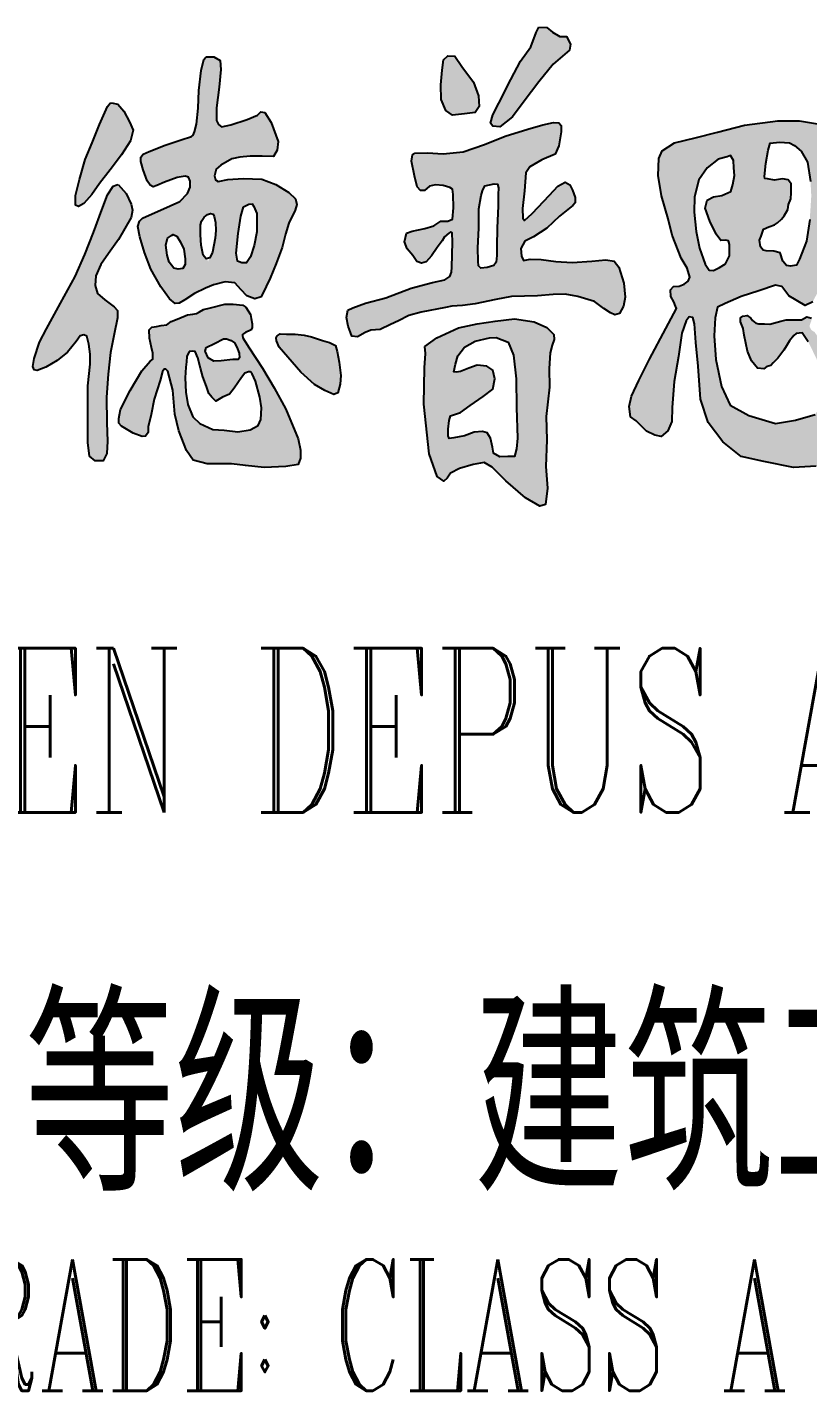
# Model space of a CAD drawing. Extents: x 367348645 to 367600945, y 521264746 to 521442946.
# Drawn here: x 367580845 to 367584598, y 521422507 to 521429062 of the extents above; entities that cross this region are included whole.
import ezdxf

# ---------------------------------------------------------------- set-up
doc = ezdxf.new("R2010")
doc.units = 0
doc.header["$LTSCALE"] = 1000
doc.header["$MEASUREMENT"] = 0
doc.layers.add('0-图框', color=4, linetype='Continuous')
doc.styles.add('chc-图签单线文字', font='romanc.shx', dxfattribs={"bigfont": 'hztxt.shx'})

# ---------------------------------------------------------------- blocks, each defined once
blk = doc.blocks.new('w1')
at = {"layer": '0-图框'}
h = blk.add_hatch(color=5, dxfattribs=at)
h.paths.add_polyline_path([(78949.9, -1174.2), (78986, -1139.9), (79021.5, -1108.8), (79062, -1083.9), (79064.5, -1073.3), (79054.6, -1059.6), (79037.7, -1059.6), (79020.3, -1052.1), (79005.9, -1044.1), (78986, -1043.4), (78979.8, -1052.8), (78966.1, -1077.7), (78941.1, -1103.2), (78916.8, -1135.6), (78886.9, -1177.3), (78872, -1197.8), (78866.4, -1212.8), (78872.6, -1218.4), (78889.4, -1219), (78920.6, -1201.6)])
h.paths.add_polyline_path([(78795.3, -1112.5), (78777.9, -1094.5), (78761, -1093.9), (78750.5, -1100.7), (78746.7, -1119.4), (78743.6, -1144.9), (78744.2, -1171.1), (78756.1, -1190.4), (78772.3, -1198.5), (78802.2, -1196.6), (78828.3, -1194.1), (78838.9, -1183.5), (78836.5, -1164.8), (78824.6, -1140.6)])
h.paths.add_polyline_path([(78774.3, -1339), (78774.8, -1362.6), (78772.8, -1382.3), (78761.3, -1385.7), (78743.9, -1386.2), (78726.1, -1393.9), (78703.9, -1398.7), (78672.6, -1403.5), (78658.6, -1406.9), (78653.8, -1422.3), (78660.6, -1434.8), (78674.5, -1446.4), (78684.7, -1457), (78696.2, -1459.9), (78707.3, -1457.5), (78720.8, -1447.3), (78734.8, -1432.4), (78746.8, -1420.4), (78753.1, -1413.6), (78767.7, -1403.9), (78771.4, -1406.4), (78772.8, -1422.8), (78770.6, -1467.1), (78770.4, -1475.8), (78765.9, -1483.9), (78753.7, -1489.6), (78723, -1494.5), (78670.4, -1504.5), (78607.8, -1521.4), (78557.5, -1531), (78525.7, -1539), (78513.4, -1543.3), (78509.9, -1556.3), (78514.5, -1571.6), (78523.4, -1589.3), (78537.9, -1590), (78556.8, -1582.8), (78570.6, -1578.5), (78593.2, -1577.4), (78618.9, -1568.6), (78638.9, -1561.7), (78664.6, -1552.8), (78694.6, -1546.7), (78755, -1538.6), (78771.1, -1536.3), (78797.6, -1535.1), (78828.3, -1531.7), (78880.1, -1524), (78918.1, -1519), (78983, -1517.9), (79021.7, -1515.6), (79051.3, -1514.8), (79082.4, -1519), (79123.5, -1527.8), (79146.5, -1540.1), (79163.8, -1547.8), (79173.7, -1551.6), (79185.3, -1548.9), (79195.2, -1535.8), (79199.5, -1520.1), (79196.4, -1495.5), (79184.1, -1467.1), (79172.2, -1456.4), (79152.2, -1454.1), (79117.3, -1456.4), (79068.9, -1459.1), (79028.3, -1457.2), (78992.2, -1453.7), (78964.9, -1453.2), (78948.4, -1455.5), (78943.4, -1447.5), (78941.9, -1434), (78951.1, -1421.4), (78973, -1413.7), (79005.6, -1398.4), (79037.5, -1377.3), (79070.1, -1358.5), (79076.3, -1353.5), (79076.3, -1344.3), (79069.3, -1331.2), (79062.4, -1322), (79050.9, -1317.1), (79033.3, -1324), (79012.1, -1340.1), (78969.2, -1372.3), (78950.7, -1384.6), (78946.5, -1380.7), (78945.7, -1363.8), (78950.3, -1332.4), (78954.2, -1300.7), (78964.2, -1290), (78993.8, -1277.4), (79026.4, -1267.4), (79035.6, -1252.8), (79041, -1227.9), (79041.4, -1216.8), (79035.6, -1212.2), (79022.2, -1211.4), (78996.1, -1215.6), (78958.8, -1223.7), (78903, -1236), (78851.6, -1250.6), (78799, -1263.2), (78749.1, -1267.1), (78710.7, -1265.5), (78679.2, -1265.9), (78673.6, -1268.6), (78670.7, -1280.2), (78678.4, -1305.7), (78685.1, -1325.4), (78693.3, -1331.7), (78703.5, -1331.7), (78715.5, -1324), (78730.4, -1321.6), (78749.2, -1323), (78766.1, -1326.4), (78772.4, -1329.3)])
h.paths.add_polyline_path([(78843.7, -1340.8), (78846.6, -1332.6), (78852.8, -1323.5), (78876, -1320.1), (78884.2, -1320.6), (78886.6, -1327.3), (78885.6, -1338.9), (78885.6, -1358.6), (78882.7, -1398.1), (78882.2, -1430.4), (78882.2, -1446.7), (78880.2, -1462.9), (78858.1, -1467.9), (78837.5, -1469.2), (78836, -1456.4), (78835.5, -1433.3), (78837.9, -1398.1), (78837.9, -1363.9)], flags=16)
h.paths.add_polyline_path([(78704.2, -1607), (78706, -1619.9), (78703.6, -1644.7), (78701.2, -1709.3), (78715.1, -1797), (78734.4, -1836.9), (78751.4, -1845.3), (78759.2, -1839.9), (78767.7, -1830.8), (78790.1, -1823), (78823.4, -1815.7), (78850.6, -1812.1), (78870.6, -1820.6), (78904.4, -1844.7), (78952.8, -1874.4), (78988.5, -1889.5), (79002.4, -1886.5), (79007.3, -1857.4), (79003.1, -1819.4), (79005.5, -1772), (79004.3, -1730.9), (79012.1, -1678.9), (79011.5, -1646.3), (79013.9, -1618.5), (79018.8, -1605.2), (79024.2, -1594.9), (79023, -1585.9), (79005.5, -1573.8), (78974.6, -1563.5), (78925.6, -1558.7), (78877.8, -1562.3), (78833.7, -1567.1), (78787.7, -1574.4), (78733.8, -1591.9)])
h.paths.add_polyline_path([(78779.8, -1638.6), (78785.9, -1623.5), (78802.2, -1608.4), (78828.2, -1598.1), (78863.9, -1592.1), (78880.8, -1591.5), (78910.5, -1599.9), (78923.8, -1622.3), (78929.9, -1664.6), (78931.1, -1714.8), (78933.5, -1769.2), (78931.1, -1787.9), (78925.6, -1801.8), (78909.3, -1801.8), (78889.3, -1802.4), (78873.6, -1795.8), (78871.2, -1784.9), (78866.3, -1769.2), (78858.5, -1759.5), (78847, -1757.7), (78826.4, -1758.3), (78802.2, -1765), (78776.2, -1768.6), (78761.7, -1770), (78761.7, -1753.5), (78764.1, -1737.8), (78767.7, -1729.9), (78792.5, -1723.9), (78816.1, -1711.2), (78848.8, -1695.4), (78872.4, -1682.7), (78877.2, -1664.6), (78872.4, -1648.9), (78857.3, -1642.3), (78833.7, -1640.4), (78813.1, -1645.3), (78787.2, -1652.9), (78775.6, -1651.9)], flags=16)
h = blk.add_hatch(color=5, dxfattribs=at)
h.paths.add_polyline_path([(77925.6, -1295), (77954.1, -1269), (77975.9, -1244.3), (77982.6, -1225.1), (77973.7, -1210.2), (77959.1, -1191.5), (77944.3, -1179.2), (77928.6, -1176.8), (77925.9, -1177.6), (77918.7, -1183.6), (77899.3, -1215.4), (77881, -1247.3), (77863.9, -1276.7), (77850, -1312.1), (77839.8, -1340.6), (77839.8, -1357.6), (77847.4, -1359.8), (77860.7, -1354.8), (77880.3, -1338.7), (77899.3, -1319.1)])
h.paths.add_polyline_path([(77884.8, -1405.8), (77863.3, -1444.8), (77838.9, -1483.4), (77802.7, -1530.9), (77768.1, -1575.8), (77750.7, -1599.4), (77737.3, -1628.7), (77734.2, -1642.7), (77737.3, -1648.3), (77745.4, -1649.6), (77766.6, -1644), (77794.3, -1632.1), (77819.9, -1617.2), (77841.7, -1598.2), (77855, -1584.9), (77867.9, -1588.9), (77873.2, -1603.2), (77876, -1620.9), (77876.3, -1638.4), (77870.4, -1676.9), (77870.1, -1720.8), (77870.1, -1776.9), (77874.7, -1801.2), (77888.8, -1809), (77908.7, -1809), (77917.1, -1796.2), (77918.7, -1774.7), (77917.4, -1742), (77916.8, -1696.7), (77920.6, -1655.9), (77926.5, -1617.8), (77935.5, -1585.4), (77944, -1556.6), (77944, -1543.8), (77935.2, -1537.3), (77912.5, -1525.1), (77894.4, -1513.6), (77888.8, -1499.3), (77890, -1482.2), (77902.8, -1462.2), (77921.6, -1443), (77945.9, -1418.1), (77977.4, -1379.2), (77980.8, -1366.7), (77977.4, -1356.1), (77965.2, -1336.8), (77945.2, -1321.3), (77942.2, -1321.9), (77933.1, -1324), (77919.1, -1339.3), (77905.4, -1365.8)])
h.paths.add_polyline_path([(78199.8, -1287), (78226.4, -1275.7), (78246.5, -1272.6), (78271.6, -1271.2), (78301.6, -1271.2), (78330.1, -1271.6), (78338.4, -1260.4), (78340.9, -1245.1), (78324.2, -1211.8), (78307.9, -1194.1), (78298.6, -1192.6), (78289.8, -1198.5), (78264.7, -1206.4), (78223.9, -1215.7), (78196.7, -1219.7), (78188.5, -1208.3), (78188.5, -1185.7), (78195.4, -1149.4), (78199.8, -1118), (78197.9, -1102.3), (78182.5, -1095.4), (78163.5, -1095.9), (78157.5, -1100.2), (78150.5, -1120), (78145, -1155.3), (78143.1, -1186.3), (78139, -1214.6), (78132.3, -1234.9), (78101.1, -1242.1), (78061.6, -1251.7), (78022.2, -1262.9), (78007.3, -1267.3), (78001.3, -1272.8), (78001.3, -1280.6), (78007.4, -1295), (78017.2, -1314.6), (78024.9, -1322.5), (78031.7, -1325.2), (78040.8, -1323.2), (78060.2, -1317.1), (78091, -1308.9), (78118.3, -1305.9), (78126.8, -1320.3), (78116.8, -1336.9), (78098.3, -1351), (78074.4, -1358.9), (78042.8, -1368.9), (78022, -1375.3), (78006, -1380.5), (77998.4, -1386.2), (77994, -1395.2), (77999, -1413.7), (78010.5, -1441), (78026.4, -1470.5), (78051.3, -1501.7), (78072.2, -1523.3), (78086.3, -1531.2), (78096.4, -1530.9), (78110.6, -1524.6), (78133.9, -1513.7), (78161.9, -1504), (78181.2, -1498.6), (78210.4, -1492.9), (78234.4, -1494.6), (78249.6, -1507.1), (78263.8, -1517.5), (78283.4, -1522.9), (78299.3, -1519.6), (78311.9, -1501.5), (78321.1, -1486.7), (78336.1, -1460.6), (78350.8, -1432.2), (78359.4, -1408.9), (78367.9, -1389.7), (78383.4, -1366.6), (78387.6, -1356.2), (78384.1, -1346.4), (78367.4, -1335.1), (78335.4, -1320.9), (78301, -1311.5), (78254.4, -1310.6), (78217, -1312.5), (78187.4, -1316.8), (78183.6, -1306.1), (78187.5, -1293.9)])
h.paths.add_polyline_path([(78187, -1408.6), (78182.2, -1428.1), (78178.8, -1440.5), (78168.1, -1456.6), (78155.5, -1445.7), (78150.4, -1428.1), (78149.1, -1409.8), (78149.4, -1388.5), (78161, -1376), (78178.8, -1371), (78186.1, -1382.2)], flags=16)
h.paths.add_polyline_path([(78255.4, -1360.8), (78275.6, -1353.7), (78281.2, -1359.8), (78288.8, -1372.5), (78288.4, -1390.6), (78288.4, -1404.8), (78281.9, -1429.1), (78272.5, -1448.7), (78262.6, -1459.3), (78251.7, -1459.6), (78240.5, -1456.7), (78237.2, -1442.2), (78241.9, -1407.7), (78248.5, -1376.8)], flags=16)
h.paths.add_polyline_path([(78090.9, -1412.4), (78099.5, -1422.9), (78107.5, -1435.6), (78113.4, -1459.6), (78105.2, -1469.7), (78094, -1470.7), (78083.4, -1469.2), (78071.6, -1458.6), (78066.4, -1445.9), (78063.6, -1428.4), (78067.4, -1416), (78081.1, -1409.3)], flags=16)
h.paths.add_polyline_path([(78076.8, -1563.2), (78066.1, -1569.3), (78051.8, -1570.4), (78040, -1571.9), (78028.8, -1572.9), (78022.1, -1578), (78023.1, -1592.3), (78028.3, -1609.2), (78031.8, -1620.5), (78030.8, -1629.6), (78024.7, -1633.2), (78003.7, -1650), (77975.1, -1684.8), (77951.6, -1718.5), (77948.5, -1728.2), (77947.5, -1734.3), (77947.5, -1742.5), (77953.6, -1748.1), (77982.2, -1760.4), (78005.2, -1766), (78012.9, -1765.5), (78019.6, -1759.4), (78019.6, -1749.2), (78027.2, -1727.2), (78034.9, -1700.1), (78049.2, -1667.4), (78056.9, -1647.5), (78067.4, -1647.5), (78080.4, -1684.3), (78086, -1726.7), (78095.7, -1756.3), (78114.1, -1791), (78131, -1807.9), (78165.3, -1814.5), (78192.9, -1814.5), (78226.1, -1814.5), (78260.4, -1817.6), (78306.4, -1821.2), (78360.1, -1819.1), (78390.7, -1815.6), (78396.9, -1804.8), (78396.9, -1790.5), (78390.7, -1770.1), (78360.1, -1718), (78331.4, -1680.2), (78302.3, -1645.5), (78269.6, -1609.7), (78254.6, -1593.2), (78253.2, -1587.7), (78252.7, -1586.1), (78263.1, -1581.3), (78274.7, -1578), (78277.2, -1573.9), (78277.2, -1567.3), (78274.2, -1558.1), (78272.6, -1550.9), (78260.9, -1537.7), (78254.2, -1534.1), (78229.7, -1532.6), (78209.2, -1532.6), (78174, -1539.2), (78156.6, -1541.8), (78146.9, -1545.8), (78139.2, -1548.9), (78130, -1549.9), (78116.7, -1551.5), (78095.7, -1558.1)])
h.paths.add_polyline_path([(78142.8, -1627.1), (78149.4, -1645.5), (78155, -1660.8), (78163.7, -1678.1), (78169.9, -1690.4), (78177.5, -1697), (78186.7, -1703.7), (78203.6, -1697), (78220.5, -1691.4), (78232.8, -1680.7), (78250.7, -1661.8), (78261, -1652.1), (78274.4, -1652.1), (78284.9, -1668.4), (78296.2, -1697), (78299.7, -1715.9), (78298.2, -1736.4), (78292.1, -1746.6), (78272.1, -1754.3), (78241.5, -1757.8), (78207.7, -1755.3), (78179.6, -1753.7), (78147.4, -1743.5), (78130.5, -1731.8), (78117.7, -1709.8), (78112.6, -1687.9), (78111.1, -1662.8), (78113.1, -1643.9), (78114.7, -1634.2), (78115.2, -1625), (78122.8, -1614.2), (78135.6, -1616.3)], flags=16)
h.paths.add_polyline_path([(78183.7, -1602), (78209.1, -1592.8), (78230.9, -1597.7), (78238.9, -1608.7), (78248.3, -1624.3), (78242.5, -1630.1), (78229.2, -1630.1), (78200.6, -1632.7), (78182.1, -1633.2), (78167.8, -1627.1), (78157.7, -1611.1)], flags=16)
h.paths.add_polyline_path([(78431.1, -1674.5), (78457, -1684.9), (78478.7, -1692.1), (78489.1, -1689), (78494.8, -1673.8), (78496.3, -1658.4), (78492.2, -1634.8), (78487.5, -1616.2), (78483.4, -1605.5), (78468, -1600.5), (78451, -1596.7), (78423.6, -1590.1), (78405.3, -1587.3), (78383.3, -1585.7), (78361.5, -1585.7), (78346.4, -1585.1), (78338.6, -1588.2), (78336, -1592.1), (78337, -1597.1), (78343.6, -1608.4), (78365.3, -1626.4), (78397.4, -1652.8)])
h = blk.add_hatch(color=5, dxfattribs=at)
h.paths.add_polyline_path([(79732.6, -1542.2), (79737, -1539.1), (79748.9, -1539.1), (79767, -1541.6), (79804.5, -1537.8), (79843.3, -1535.9), (79874.6, -1540.3), (79889, -1548.4), (79895.8, -1563.4), (79897.1, -1603.4), (79890.2, -1638.4), (79882.1, -1654), (79872.7, -1659.6), (79859.6, -1658.4), (79844.6, -1644.6), (79823.9, -1622.8), (79792, -1594), (79762, -1573.4), (79740.1, -1560.9), (79733.1, -1553.1), (79732.2, -1546.1)])
h.paths.add_polyline_path([(79291.4, -1261.9), (79321.5, -1247.3), (79372.9, -1238.6), (79428.3, -1228.6), (79495, -1216.6), (79577.2, -1208.6), (79630.6, -1208.6), (79685.3, -1215.2), (79745.4, -1235.2), (79766.1, -1250.6), (79775.4, -1269.3), (79770.1, -1282.6), (79760.7, -1301.9), (79745.4, -1340.6), (79724.7, -1393.3), (79700.7, -1448), (79690, -1477.4), (79676, -1511.4), (79663.9, -1528.1), (79645.2, -1534.7), (79604.5, -1517.4), (79587.2, -1501.4), (79571.2, -1498.7), (79530.4, -1508.7), (79486.4, -1518.7), (79447, -1531.4), (79428.3, -1537.4), (79422.3, -1556.7), (79420.3, -1588.4), (79423.6, -1629.8), (79437.6, -1677.8), (79459.7, -1710.5), (79505.7, -1729.1), (79571.8, -1743.2), (79621.2, -1737.1), (79669.3, -1727.1), (79686, -1711.1), (79691.3, -1679.1), (79673.3, -1629.1), (79652.6, -1599.1), (79637.2, -1583.1), (79622.6, -1584.4), (79617.2, -1587.7), (79606.5, -1597.1), (79598.5, -1605.8), (79591.9, -1613.8), (79577.2, -1627.8), (79565.8, -1635.8), (79559.8, -1640.4), (79549.8, -1642.4), (79543.1, -1646.4), (79527.1, -1645.1), (79519.8, -1639.1), (79511.7, -1632.4), (79502.4, -1615.1), (79493.7, -1587.1), (79491.7, -1575.1), (79485, -1563.7), (79485, -1556.4), (79491, -1553.7), (79501.1, -1552.4), (79510.4, -1557.1), (79514.4, -1561.1), (79523.1, -1565.7), (79529.8, -1567.1), (79544.5, -1567.1), (79557.8, -1567.7), (79566.5, -1565.7), (79584.5, -1562.4), (79597.9, -1559.7), (79615.2, -1559.7), (79635.9, -1559.7), (79648.6, -1554.4), (79660.6, -1557.1), (79659.9, -1562.4), (79656.6, -1569.1), (79655.9, -1572.4), (79660.6, -1578.4), (79668, -1581.7), (79686.6, -1599.7), (79712.7, -1637.1), (79748.7, -1677.1), (79771.4, -1722.5), (79775.5, -1739.4), (79782.8, -1768.7), (79789.5, -1788.1), (79791.5, -1804.1), (79774.1, -1810.8), (79744.1, -1815.4), (79712.7, -1817.4), (79672, -1818.1), (79615.9, -1820.8), (79542.5, -1810.1), (79486.4, -1801.4), (79441, -1775.4), (79405, -1741.4), (79386.3, -1700), (79380.3, -1642), (79374.3, -1600), (79371.6, -1567.3), (79366.9, -1556), (79358.2, -1554.6), (79350.2, -1562), (79339.6, -1583.3), (79331.5, -1624.7), (79320.9, -1668.7), (79316.2, -1714.7), (79315.5, -1739.4), (79305.5, -1756.1), (79288.8, -1766.1), (79272.8, -1763.4), (79252.8, -1756.7), (79226.7, -1738.1), (79213.4, -1731.4), (79210, -1712.7), (79215.4, -1694.7), (79233.4, -1667.4), (79260.1, -1629.3), (79300.2, -1575.3), (79326.9, -1540), (79324.4, -1535.9), (79320.2, -1527.9), (79312.7, -1519), (79312.2, -1506.9), (79319.3, -1501.3), (79333.3, -1500.4), (79345.4, -1497.1), (79355.7, -1491.9), (79359.5, -1484.5), (79353.4, -1468.6), (79338.4, -1451.3), (79316.4, -1410.8), (79306.1, -1381.9), (79289.8, -1341.2), (79281.8, -1305.3), (79282.8, -1275.4)])
h.paths.add_polyline_path([(79466.1, -1321.1), (79469.8, -1305.3), (79468.9, -1291.7), (79467.5, -1278.6), (79460.4, -1270.2), (79452, -1272.1), (79429.6, -1276.3), (79402.9, -1291.7), (79381.9, -1312.7), (79371.6, -1343.1), (79370.7, -1370.2), (79375.8, -1404.3), (79383.8, -1433.3), (79397.8, -1461.8), (79407.1, -1472.1), (79417.9, -1473), (79433.3, -1467.8), (79447.8, -1461.3), (79458.1, -1446.8), (79457.6, -1427.2), (79455.8, -1420.7), (79448.8, -1419.3), (79436.1, -1419.7), (79424.4, -1409), (79409, -1385.6), (79397.8, -1362.7), (79402.5, -1348.7), (79417.9, -1342.6), (79438.5, -1340.3), (79460.9, -1333.8)], flags=16)
h.paths.add_polyline_path([(79544.1, -1307.1), (79547.9, -1283.8), (79553, -1260.4), (79558.6, -1248.3), (79581.6, -1246.4), (79606.3, -1247.8), (79618.5, -1252.5), (79634.9, -1262.3), (79650.8, -1281.4), (79658.2, -1315.5), (79660.1, -1341.2), (79656.4, -1382.8), (79648, -1421.1), (79631.1, -1452.9), (79623.6, -1463.6), (79608.2, -1465.5), (79598.4, -1464.1), (79589.5, -1456.6), (79583.4, -1441.7), (79567.1, -1438.9), (79548.4, -1437.9), (79540.9, -1437), (79534.8, -1431.4), (79532, -1419.3), (79536.2, -1412.2), (79541.8, -1400.1), (79554.9, -1395.9), (79569.4, -1392.2), (79576.4, -1388.9), (79586.2, -1382.3), (79592.8, -1376.3), (79601.7, -1365.1), (79604, -1356.7), (79609.1, -1346.4), (79610.5, -1335.6), (79610.1, -1319.7), (79602.6, -1312.7), (79588.6, -1310.9), (79568.9, -1313.2), (79551.6, -1311.3), (79545.1, -1310.4)], flags=16)
at = {"layer": '0-图框', "color": 5}
for points in [[(78986, -1043.4), (79005.9, -1044.1), (79020.3, -1052.1), (79037.7, -1059.6), (79054.6, -1059.6), (79064.5, -1073.3), (79062, -1083.9), (79021.5, -1108.8), (78986, -1139.9), (78949.9, -1174.2), (78920.6, -1201.6), (78889.4, -1219), (78872.6, -1218.4), (78866.4, -1212.8), (78872, -1197.8), (78886.9, -1177.3), (78916.8, -1135.6), (78941.1, -1103.2), (78966.1, -1077.7), (78979.8, -1052.8)], [(78163.5, -1095.9), (78182.5, -1095.4), (78197.9, -1102.3), (78199.8, -1118), (78195.4, -1149.4), (78188.5, -1185.7), (78188.5, -1208.3), (78193.5, -1215.2), (78200.8, -1219.1), (78223.9, -1215.7), (78264.7, -1206.4), (78289.8, -1198.5), (78298.6, -1192.6), (78307.9, -1194.1), (78324.2, -1211.8), (78340.9, -1245.1), (78338.4, -1260.4), (78330.1, -1271.6), (78301.6, -1271.2), (78271.6, -1271.2), (78246.5, -1272.6), (78226.4, -1275.7), (78199.8, -1287), (78187.5, -1293.9), (78183.6, -1306.1), (78186.1, -1313), (78193, -1316), (78217, -1312.5), (78254.4, -1310.6), (78301, -1311.5), (78335.4, -1320.9), (78367.4, -1335.1), (78384.1, -1346.4), (78387.6, -1356.2), (78383.4, -1366.6), (78367.9, -1389.7), (78359.4, -1408.9), (78350.8, -1432.2), (78336.1, -1460.6), (78321.1, -1486.7), (78311.9, -1501.5), (78299.3, -1519.6), (78283.4, -1522.9), (78263.8, -1517.5), (78249.6, -1507.1), (78234.4, -1494.6), (78210.4, -1492.9), (78181.2, -1498.6), (78161.9, -1504), (78133.9, -1513.7), (78110.6, -1524.6), (78096.4, -1530.9), (78086.3, -1531.2), (78072.2, -1523.3), (78051.3, -1501.7), (78026.4, -1470.5), (78010.5, -1441), (77999, -1413.7), (77994, -1395.2), (77998.4, -1386.2), (78006, -1380.5), (78022, -1375.3), (78042.8, -1368.9), (78074.4, -1358.9), (78098.3, -1351), (78116.8, -1336.9), (78123.4, -1325.9), (78123.7, -1315.1), (78119.7, -1308.2), (78111.4, -1306.7), (78091, -1308.9), (78060.2, -1317.1), (78040.8, -1323.2), (78031.7, -1325.2), (78024.9, -1322.5), (78017.2, -1314.6), (78007.4, -1295), (78001.3, -1280.6), (78001.3, -1272.8), (78007.3, -1267.3), (78022.2, -1262.9), (78061.6, -1251.7), (78101.1, -1242.1), (78127.2, -1236.1), (78130.8, -1233.9), (78134.4, -1228.4), (78139, -1214.6), (78143.1, -1186.3), (78145, -1155.3), (78150.5, -1120), (78157.5, -1100.2)], [(78750.5, -1100.7), (78761, -1093.9), (78777.9, -1094.5), (78795.3, -1112.5), (78824.6, -1140.6), (78836.5, -1164.8), (78838.9, -1183.5), (78828.3, -1194.1), (78802.2, -1196.6), (78772.3, -1198.5), (78756.1, -1190.4), (78744.2, -1171.1), (78743.6, -1144.9), (78746.7, -1119.4)], [(77928.6, -1176.8), (77944.3, -1179.2), (77959.1, -1191.5), (77973.7, -1210.2), (77982.6, -1225.1), (77975.9, -1244.3), (77954.1, -1269), (77925.6, -1295), (77899.3, -1319.1), (77880.3, -1338.7), (77860.7, -1354.8), (77847.4, -1359.8), (77839.8, -1357.6), (77839.8, -1340.6), (77850, -1312.1), (77863.9, -1276.7), (77881, -1247.3), (77899.3, -1215.4), (77918.7, -1183.6), (77925.9, -1177.6)], [(78679.2, -1265.9), (78710.7, -1265.5), (78749.1, -1267.1), (78799, -1263.2), (78851.6, -1250.6), (78903, -1236), (78958.8, -1223.7), (78996.1, -1215.6), (79022.2, -1211.4), (79035.6, -1212.2), (79041.4, -1216.8), (79041, -1227.9), (79035.6, -1252.8), (79026.4, -1267.4), (78993.8, -1277.4), (78964.2, -1290), (78954.2, -1300.7), (78950.3, -1332.4), (78945.7, -1363.8), (78946.5, -1380.7), (78950.7, -1384.6), (78969.2, -1372.3), (79012.1, -1340.1), (79033.3, -1324), (79050.9, -1317.1), (79062.4, -1322), (79069.3, -1331.2), (79076.3, -1344.3), (79076.3, -1353.5), (79070.1, -1358.5), (79037.5, -1377.3), (79005.6, -1398.4), (78973, -1413.7), (78951.1, -1421.4), (78941.9, -1434), (78943.4, -1447.5), (78948.4, -1455.5), (78964.9, -1453.2), (78992.2, -1453.7), (79028.3, -1457.2), (79068.9, -1459.1), (79117.3, -1456.4), (79152.2, -1454.1), (79172.2, -1456.4), (79184.1, -1467.1), (79196.4, -1495.5), (79199.5, -1520.1), (79195.2, -1535.8), (79185.3, -1548.9), (79173.7, -1551.6), (79163.8, -1547.8), (79146.5, -1540.1), (79123.5, -1527.8), (79082.4, -1519), (79051.3, -1514.8), (79021.7, -1515.6), (78983, -1517.9), (78918.1, -1519), (78880.1, -1524), (78828.3, -1531.7), (78797.6, -1535.1), (78771.1, -1536.3), (78755, -1538.6), (78694.6, -1546.7), (78664.6, -1552.8), (78638.9, -1561.7), (78618.9, -1568.6), (78593.2, -1577.4), (78570.6, -1578.5), (78556.8, -1582.8), (78537.9, -1590), (78523.4, -1589.3), (78514.5, -1571.6), (78509.9, -1556.3), (78513.4, -1543.3), (78525.7, -1539), (78557.5, -1531), (78607.8, -1521.4), (78670.4, -1504.5), (78723, -1494.5), (78753.7, -1489.6), (78765.9, -1483.9), (78770.4, -1475.8), (78770.6, -1467.1), (78772.8, -1422.8), (78771.4, -1406.4), (78768.5, -1404.5), (78763.2, -1406.9), (78753.1, -1413.6), (78746.8, -1420.4), (78734.8, -1432.4), (78720.8, -1447.3), (78707.3, -1457.5), (78696.2, -1459.9), (78684.7, -1457), (78674.5, -1446.4), (78660.6, -1434.8), (78653.8, -1422.3), (78658.6, -1406.9), (78672.6, -1403.5), (78703.9, -1398.7), (78726.1, -1393.9), (78743.9, -1386.2), (78761.3, -1385.7), (78772.8, -1382.3), (78774.8, -1362.6), (78774.3, -1339), (78772.4, -1329.3), (78766.1, -1326.4), (78749.2, -1323), (78730.4, -1321.6), (78715.5, -1324), (78703.5, -1331.7), (78693.3, -1331.7), (78685.1, -1325.4), (78678.4, -1305.7), (78670.7, -1280.2), (78673.6, -1268.6)], [(79466, -1321.2), (79469.8, -1305.3), (79468.8, -1291.7), (79467.4, -1278.7), (79460.4, -1270.2), (79452, -1272.1), (79429.5, -1276.3), (79402.9, -1291.7), (79381.8, -1312.8), (79371.5, -1343.2), (79370.6, -1370.3), (79375.7, -1404.4), (79383.7, -1433.4), (79397.7, -1461.9), (79407.1, -1472.2), (79417.9, -1473.1), (79433.3, -1468), (79447.8, -1461.4), (79458.1, -1446.9), (79457.6, -1427.3), (79455.7, -1420.8), (79448.7, -1419.4), (79436.1, -1419.8), (79424.4, -1409.1), (79409, -1385.7), (79397.7, -1362.8), (79402.4, -1348.8), (79417.9, -1342.7), (79438.4, -1340.4), (79460.9, -1333.8)], [(77945.2, -1321.3), (77965.2, -1336.8), (77977.4, -1356.1), (77980.8, -1366.7), (77977.4, -1379.2), (77945.9, -1418.1), (77921.6, -1443), (77902.8, -1462.2), (77890, -1482.2), (77888.8, -1499.3), (77894.4, -1513.6), (77912.5, -1525.1), (77935.2, -1537.3), (77944, -1543.8), (77944, -1556.6), (77935.5, -1585.4), (77926.5, -1617.8), (77920.6, -1655.9), (77916.8, -1696.7), (77917.4, -1742), (77918.7, -1774.7), (77917.1, -1796.2), (77908.7, -1809), (77888.8, -1809), (77874.7, -1801.2), (77870.1, -1776.9), (77870.1, -1720.8), (77870.4, -1676.9), (77876.3, -1638.4), (77876, -1620.9), (77873.2, -1603.2), (77867.9, -1588.9), (77860.7, -1586.7), (77851.7, -1588.2), (77841.7, -1598.2), (77819.9, -1617.2), (77794.3, -1632.1), (77766.6, -1644), (77745.4, -1649.6), (77737.3, -1648.3), (77734.2, -1642.7), (77737.3, -1628.7), (77750.7, -1599.4), (77768.1, -1575.8), (77802.7, -1530.9), (77838.9, -1483.4), (77863.3, -1444.8), (77884.8, -1405.8), (77905.4, -1365.8), (77919.1, -1339.3), (77933.1, -1324), (77942.2, -1321.9)], [(78846.6, -1332.6), (78852.8, -1323.5), (78876, -1320.1), (78884.2, -1320.6), (78886.6, -1327.3), (78885.6, -1338.9), (78885.6, -1358.6), (78882.7, -1398.1), (78882.2, -1430.4), (78882.2, -1446.7), (78880.8, -1458.3), (78875, -1464.1), (78858.1, -1467.9), (78842.7, -1468.9), (78836.9, -1464.6), (78836, -1456.4), (78835.5, -1433.3), (78837.9, -1398.1), (78837.9, -1363.9), (78843.7, -1340.8)], [(78151.7, -1386), (78158.1, -1379.1), (78166.7, -1374.4), (78174.1, -1372.3), (78180.3, -1373.4), (78183.2, -1377.8), (78186.3, -1388.1), (78186.8, -1402.5), (78185.3, -1415.7), (78182.2, -1428.1), (78178.8, -1440.5), (78172.1, -1450.6), (78163.5, -1452.6), (78155.5, -1445.7), (78150.4, -1428.1), (78149.1, -1409.8), (78149.3, -1392.2)], [(78255.4, -1360.8), (78268.8, -1356.1), (78277.2, -1355.4), (78281.2, -1359.8), (78288.8, -1372.5), (78288.4, -1390.6), (78288.4, -1404.8), (78281.9, -1429.1), (78272.5, -1448.7), (78262.6, -1459.3), (78251.7, -1459.6), (78240.5, -1456.7), (78237.2, -1442.2), (78241.9, -1407.7), (78248.5, -1376.8)], [(78077, -1411.3), (78081.6, -1409.5), (78090.9, -1412.4), (78099.5, -1422.9), (78107.5, -1435.6), (78111.6, -1452.4), (78110.8, -1462.7), (78105.2, -1469.7), (78094, -1470.7), (78083.4, -1469.2), (78071.6, -1458.6), (78066.4, -1445.9), (78063.6, -1428.4), (78067.4, -1416)], [(78022.1, -1578), (78028.8, -1572.9), (78040, -1571.9), (78051.8, -1570.4), (78066.1, -1569.3), (78076.8, -1563.2), (78095.7, -1558.1), (78116.7, -1551.5), (78130, -1549.9), (78139.2, -1548.9), (78146.9, -1545.8), (78156.6, -1541.8), (78174, -1539.2), (78209.2, -1532.6), (78229.7, -1532.6), (78254.2, -1534.1), (78260.9, -1537.7), (78272.6, -1550.9), (78274.2, -1558.1), (78277.2, -1567.3), (78277.2, -1573.9), (78274.7, -1578), (78267.5, -1580.1), (78261.4, -1582.1), (78255.8, -1584.7), (78252.7, -1586.2), (78253.2, -1587.7), (78254.2, -1591.8), (78259.3, -1598.5), (78269.6, -1609.7), (78302.3, -1645.5), (78331.4, -1680.2), (78360.1, -1718), (78390.7, -1770.1), (78396.9, -1790.5), (78396.9, -1804.8), (78390.7, -1815.6), (78360.1, -1819.1), (78306.4, -1821.2), (78260.4, -1817.6), (78226.1, -1814.5), (78192.9, -1814.5), (78165.3, -1814.5), (78131, -1807.9), (78114.1, -1791), (78095.7, -1756.3), (78086, -1726.7), (78080.4, -1684.3), (78068.6, -1651.1), (78063.5, -1647.5), (78059.4, -1647.5), (78055.3, -1651.6), (78049.2, -1667.4), (78034.9, -1700.1), (78027.2, -1727.2), (78019.6, -1749.2), (78019.6, -1759.4), (78012.9, -1765.5), (78005.2, -1766), (77982.2, -1760.4), (77953.6, -1748.1), (77947.5, -1742.5), (77947.5, -1734.3), (77948.5, -1728.2), (77951.6, -1718.5), (77975.1, -1684.8), (78003.7, -1650), (78024.7, -1633.2), (78030.8, -1629.6), (78031.3, -1625), (78031.3, -1618.9), (78028.3, -1609.2), (78023.1, -1592.3)], [(78704.2, -1607), (78733.8, -1591.9), (78787.7, -1574.4), (78833.7, -1567.1), (78877.8, -1562.3), (78925.6, -1558.7), (78974.6, -1563.5), (79005.5, -1573.8), (79023, -1585.9), (79024.2, -1594.9), (79018.8, -1605.2), (79013.9, -1618.5), (79011.5, -1646.3), (79012.1, -1678.9), (79004.3, -1730.9), (79005.5, -1772), (79003.1, -1819.4), (79007.3, -1857.4), (79002.4, -1886.5), (78988.5, -1889.5), (78952.8, -1874.4), (78904.4, -1844.7), (78870.6, -1820.6), (78850.6, -1812.1), (78823.4, -1815.7), (78790.1, -1823), (78767.7, -1830.8), (78759.2, -1839.9), (78751.4, -1845.3), (78734.4, -1836.9), (78715.1, -1797), (78701.2, -1709.3), (78703.6, -1644.7), (78706, -1619.9)], [(78338.6, -1588.2), (78346.4, -1585.1), (78361.5, -1585.7), (78383.3, -1585.7), (78405.3, -1587.3), (78423.6, -1590.1), (78451, -1596.7), (78468, -1600.5), (78483.4, -1605.5), (78487.5, -1616.2), (78492.2, -1634.8), (78496.3, -1658.4), (78494.8, -1673.8), (78489.1, -1689), (78478.7, -1692.1), (78457, -1684.9), (78431.1, -1674.5), (78397.4, -1652.8), (78365.3, -1626.4), (78343.6, -1608.4), (78337, -1597.1), (78336, -1592.1)], [(78163.2, -1609.2), (78183.7, -1602), (78206.2, -1593.9), (78213.8, -1593.9), (78225.1, -1596.4), (78233.3, -1601), (78238.9, -1608.7), (78245, -1618.9), (78245.5, -1627.1), (78242.5, -1630.1), (78229.2, -1630.1), (78200.6, -1632.7), (78182.1, -1633.2), (78167.8, -1627.1), (78160.7, -1615.8)], [(78785.9, -1623.5), (78802.2, -1608.4), (78828.2, -1598.1), (78863.9, -1592.1), (78880.8, -1591.5), (78910.5, -1599.9), (78923.8, -1622.3), (78929.9, -1664.6), (78931.1, -1714.8), (78933.5, -1769.2), (78931.1, -1787.9), (78925.6, -1801.8), (78909.3, -1801.8), (78889.3, -1802.4), (78873.6, -1795.8), (78871.2, -1784.9), (78866.3, -1769.2), (78858.5, -1759.5), (78847, -1757.7), (78826.4, -1758.3), (78802.2, -1765), (78776.2, -1768.6), (78764.1, -1769.8), (78761.7, -1765), (78761.7, -1753.5), (78764.1, -1737.8), (78767.7, -1729.9), (78792.5, -1723.9), (78816.1, -1711.2), (78848.8, -1695.4), (78872.4, -1682.7), (78877.2, -1664.6), (78872.4, -1648.9), (78857.3, -1642.3), (78833.7, -1640.4), (78813.1, -1645.3), (78792.5, -1651.3), (78782.8, -1652.5), (78775.6, -1651.9), (78779.8, -1638.6)], [(78121.3, -1616.3), (78115.2, -1625), (78114.7, -1634.2), (78113.1, -1643.9), (78111.1, -1662.8), (78112.6, -1687.9), (78117.7, -1709.8), (78130.5, -1731.8), (78147.4, -1743.5), (78179.6, -1753.7), (78207.7, -1755.3), (78241.5, -1757.8), (78272.1, -1754.3), (78292.1, -1746.6), (78298.2, -1736.4), (78299.7, -1715.9), (78296.2, -1697), (78284.9, -1668.4), (78276.7, -1655.7), (78273.2, -1652.1), (78268, -1652.1), (78258.8, -1654.1), (78250.7, -1661.8), (78232.8, -1680.7), (78220.5, -1691.4), (78203.6, -1697), (78186.7, -1703.7), (78177.5, -1697), (78169.9, -1690.4), (78163.7, -1678.1), (78155, -1660.8), (78149.4, -1645.5), (78142.8, -1627.1), (78135.6, -1616.3), (78129.5, -1615.3)]]:
    blk.add_lwpolyline(points, close=True, dxfattribs=at)
for points in [[(79664, -1528.2), (79645.3, -1534.9), (79604.6, -1517.5), (79587.2, -1501.5), (79571.2, -1498.8), (79530.4, -1508.9), (79486.4, -1518.9), (79447, -1531.5), (79428.3, -1537.6), (79422.2, -1556.9), (79420.2, -1588.6), (79423.6, -1630), (79437.6, -1678), (79459.7, -1710.7), (79505.7, -1729.4), (79571.9, -1743.4), (79621.3, -1737.4), (79669.4, -1727.4)], [(79652.7, -1599.3), (79637.3, -1583.3), (79622.6, -1584.6), (79617.3, -1587.9), (79606.6, -1597.3), (79598.6, -1605.9), (79591.9, -1614), (79577.2, -1628), (79565.9, -1636), (79559.8, -1640.6), (79549.8, -1642.6), (79543.1, -1646.7), (79527.1, -1645.3), (79519.8, -1639.3), (79511.8, -1632.6), (79502.4, -1615.3), (79493.7, -1587.3), (79491.7, -1575.2), (79485, -1563.9), (79485, -1556.6), (79491, -1553.9), (79501.1, -1552.6), (79510.4, -1557.2), (79514.4, -1561.2), (79523.1, -1565.9), (79529.8, -1567.2), (79544.5, -1567.2), (79557.8, -1567.9), (79566.5, -1565.9), (79584.6, -1562.6), (79597.9, -1559.9), (79615.3, -1559.9), (79636, -1559.9), (79648.7, -1554.6), (79660.7, -1557.2)], [(79672.1, -1818.4), (79616, -1821.1), (79542.5, -1810.4), (79486.4, -1801.7), (79441, -1775.7), (79404.9, -1741.7), (79386.2, -1700.3), (79380.2, -1642.2), (79374.2, -1600.2), (79371.5, -1567.5), (79366.9, -1556.1), (79358.2, -1554.8), (79350.2, -1562.1), (79339.5, -1583.5), (79331.5, -1624.9), (79320.8, -1668.9), (79316.1, -1715), (79315.4, -1739.7), (79305.4, -1756.3), (79288.7, -1766.3), (79272.7, -1763.7), (79252.6, -1757), (79226.6, -1738.3), (79213.2, -1731.6), (79209.9, -1713), (79215.2, -1694.9), (79233.3, -1667.6), (79260, -1629.5), (79300.1, -1575.5), (79326.8, -1540.1), (79324.3, -1536), (79320.1, -1528.1), (79312.6, -1519.2), (79312.2, -1507), (79319.2, -1501.4), (79333.2, -1500.5), (79345.4, -1497.2), (79355.7, -1492.1), (79359.4, -1484.6), (79353.3, -1468.7), (79338.4, -1451.4), (79316.3, -1410.9), (79306, -1382), (79289.7, -1341.3), (79281.7, -1305.3), (79282.6, -1275.4), (79291.3, -1261.9), (79321.4, -1247.3), (79372.8, -1238.6), (79428.3, -1228.6), (79495, -1216.6), (79577.2, -1208.6), (79630.6, -1208.6), (79685.4, -1215.2)], [(79656.5, -1382.9), (79648, -1421.2), (79631.2, -1453), (79623.7, -1463.8), (79608.3, -1465.6), (79598.4, -1464.2), (79589.6, -1456.8), (79583.5, -1441.8), (79567.1, -1439), (79548.4, -1438.1), (79540.9, -1437.1), (79534.8, -1431.5), (79532, -1419.4), (79536.2, -1412.3), (79541.8, -1400.2), (79554.9, -1396), (79569.4, -1392.2), (79576.5, -1389), (79586.3, -1382.4), (79592.8, -1376.4), (79601.7, -1365.1), (79604.1, -1356.7), (79609.2, -1346.4), (79610.6, -1335.7), (79610.1, -1319.8), (79602.7, -1312.8), (79588.6, -1310.9), (79569, -1313.2), (79551.7, -1311.4), (79545.1, -1310.4), (79544.2, -1307.2), (79547.9, -1283.8), (79553.1, -1260.4), (79558.7, -1248.3), (79581.6, -1246.4), (79606.4, -1247.8), (79618.6, -1252.5), (79634.9, -1262.3), (79650.8, -1281.5), (79658.3, -1315.6)]]:
    blk.add_lwpolyline(points, dxfattribs=at)

msp = doc.modelspace()

# ---------------------------------------------------------------- block references
at = {"xscale": 1.943999999959487, "yscale": 2.721600000048056, "zscale": 1.944}
msp.add_blockref('w1', (367429756.155, 521431901.54), dxfattribs=at)

# ---------------------------------------------------------------- texts
at = {"layer": '0-图框', "style": 'chc-图签单线文字'}
for s, height, width, p in [('SHENZHEN DEPUS ARCHITECTURAL DESIGN CO., LTD', 789.36, 0.6, (367578031.817, 521425287.558)), ('设计资质等级：建筑工程甲级', 900, 0.8, (367577952.053, 521423467.877)), ('DESIGN GRADE: CLASS A', 631.488, 0.6, (367577960.85, 521422507.427))]:
    msp.add_text(s, height=height, dxfattribs=dict(at, width=width)).set_placement(p)

doc.saveas('drawing.dxf')
